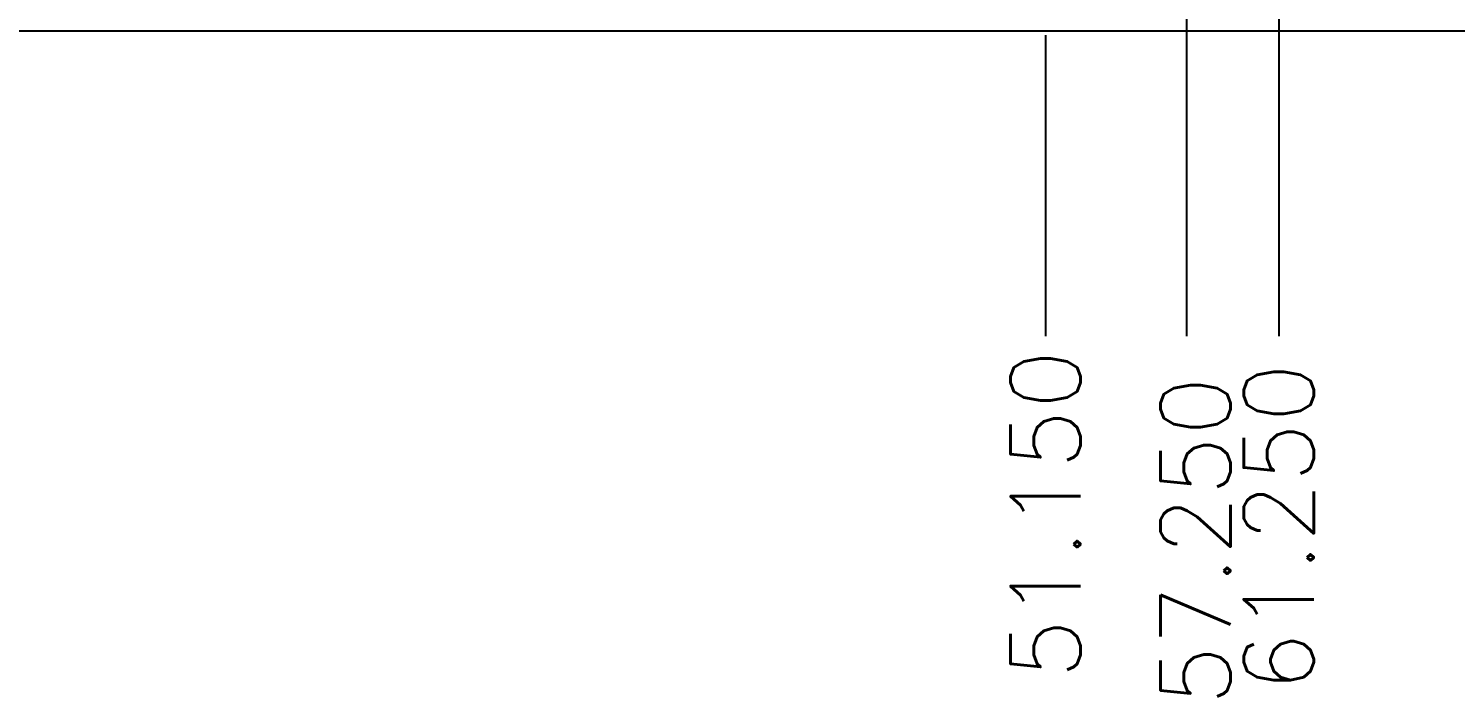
# Model space of a CAD drawing. Extents: x -335 to -11, y -372 to -1.
# Drawn here: x -284.7 to -222.9, y -363 to -334.1 of the extents above; entities that cross this region are included whole.
import ezdxf

# ---------------------------------------------------------------- set-up
doc = ezdxf.new("R2010")
doc.units = 0
doc.header["$MEASUREMENT"] = 0
doc.layers.add('1', color=7, linetype='CONTINUOUS')
doc.layers.add('1D', color=4, linetype='CONTINUOUS')
doc.styles.add('simplex', font='SIMPLEX.SHX')

msp = doc.modelspace()

# ---------------------------------------------------------------- linework, layer by layer
at = {"layer": '1'}
msp.add_line((-46.036, -334.226), (-294.036, -334.226), dxfattribs=at)
at = {"layer": '1D', "linetype": 'ByBlock'}
for p, q in [((-234.536, -325.234), (-234.536, -347.436)), ((-230.536, -325.234), (-230.536, -347.436))]:
    msp.add_line(p, q, dxfattribs=at)
at = {"layer": '1D'}
msp.add_line((-240.636, -334.397), (-240.636, -347.436), dxfattribs=at)

# ---------------------------------------------------------------- texts
at = {"layer": '1D', "linetype": 'ByBlock', "style": 'simplex'}
msp.add_text('51.150', height=3.025, rotation=90, dxfattribs=at).set_placement((-239.124, -362.273))
at = {"layer": '1D', "color": 4, "linetype": 'ByBlock', "style": 'simplex'}
for s, p in [('61.250', (-229.024, -362.849)), ('57.250', (-232.629, -363.425))]:
    msp.add_text(s, height=3.025, rotation=90, dxfattribs=at).set_placement(p)

doc.saveas('drawing.dxf')
